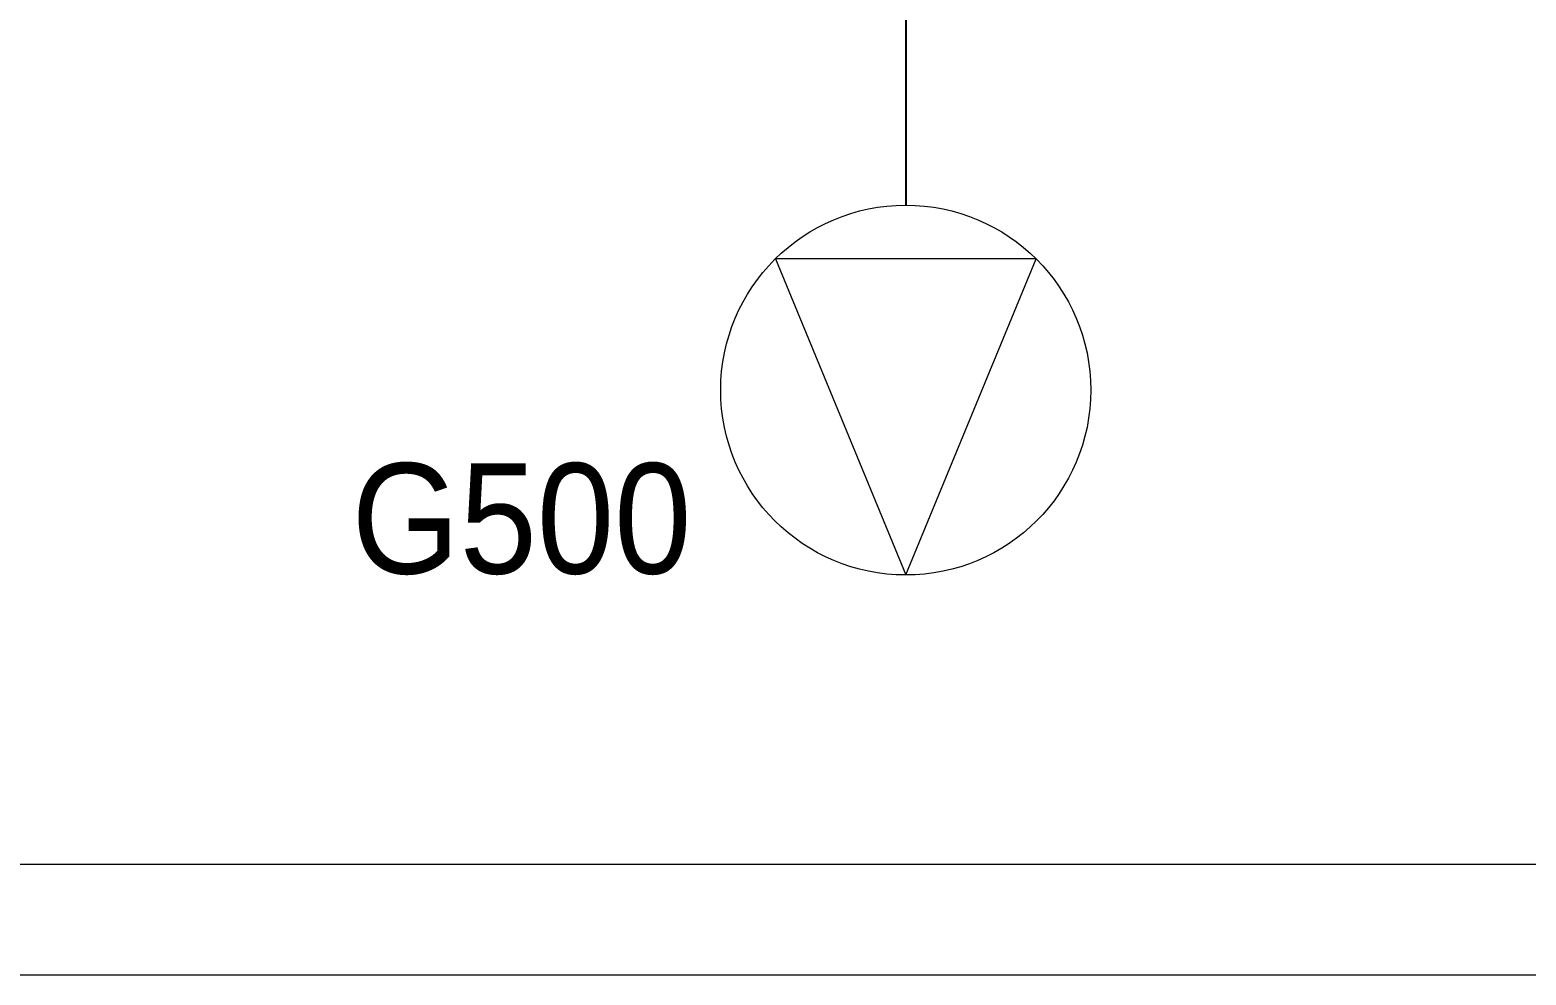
# Model space of a CAD drawing. Header units: millimetres. Extents: x 256 to 2599, y 626 to 1192.
# Drawn here: x 2010.1 to 2064.3, y 626 to 660.2 of the extents above; entities that cross this region are included whole.
import ezdxf
from ezdxf.enums import TextEntityAlignment as Align

# ---------------------------------------------------------------- set-up
doc = ezdxf.new("R2010")
doc.units = ezdxf.units.MM
doc.layers.add('Aria compressa', color=140, linetype='Continuous')
doc.layers.add('Tag', color=7, linetype='Continuous')
doc.styles.add('ARIAL_090', font='arial.ttf', dxfattribs={"width": 0.9})
doc.styles.add('PNP_LTYPE', font='txt.shx')
doc.styles.get("Standard").update_dxf_attribs({"font": 'arial.ttf'})
doc.linetypes.add('ISO-GENERAL', pattern='A,5,["/",PNP_LTYPE,S=1.5,R=0,X=0,Y=-0.75],-0.0001', length=5.0001)

# ---------------------------------------------------------------- blocks, each defined once
blk = doc.blocks.new('Tag_block')
at = {"color": 0, "linetype": 'ByBlock', "lineweight": -2}
blk.add_attdef('#(TargetObject.Tag)', text='', height=2.5, dxfattribs=at).set_placement((0, 0), align=Align.MIDDLE_CENTER)

msp = doc.modelspace()

# ---------------------------------------------------------------- linework, layer by layer
at = {"lineweight": 20}
for points in [[(1757.733, 625.962), (1757.733, 1159.962), (2598.733, 1159.962), (2598.733, 625.962)], [(1772.35, 629.962), (1772.35, 1155.962), (2594.733, 1155.962), (2594.733, 629.962)], [(2041.828, 640.453), (2046.546, 651.903), (2037.109, 651.903)]]:
    msp.add_lwpolyline(points, close=True, dxfattribs=at)
msp.add_circle((2041.828, 647.15), 6.697, dxfattribs=at)
at = {"layer": 'Aria compressa', "linetype": 'ISO-GENERAL'}
msp.add_line((2041.828, 662.799), (2041.828, 653.847), dxfattribs=at)

# ---------------------------------------------------------------- block references
at = {"layer": 'Tag', "ltscale": 0.2}
ref = msp.add_blockref('Tag_block', (2027.922, 644.502), dxfattribs=dict(at, xscale=0.05624914298382176, yscale=0.05624914298382176, zscale=0.05624914298382176))
ref.add_attrib('#(TargetObject.Tag)', 'G500', dxfattribs={"layer": '0', "color": 0, "linetype": 'ByBlock', "lineweight": -2, "ltscale": 2, "height": 4, "style": 'ARIAL_090', "width": 0.9}).set_placement((2027.922, 644.502), align=Align.TOP_CENTER)

doc.saveas('drawing.dxf')
